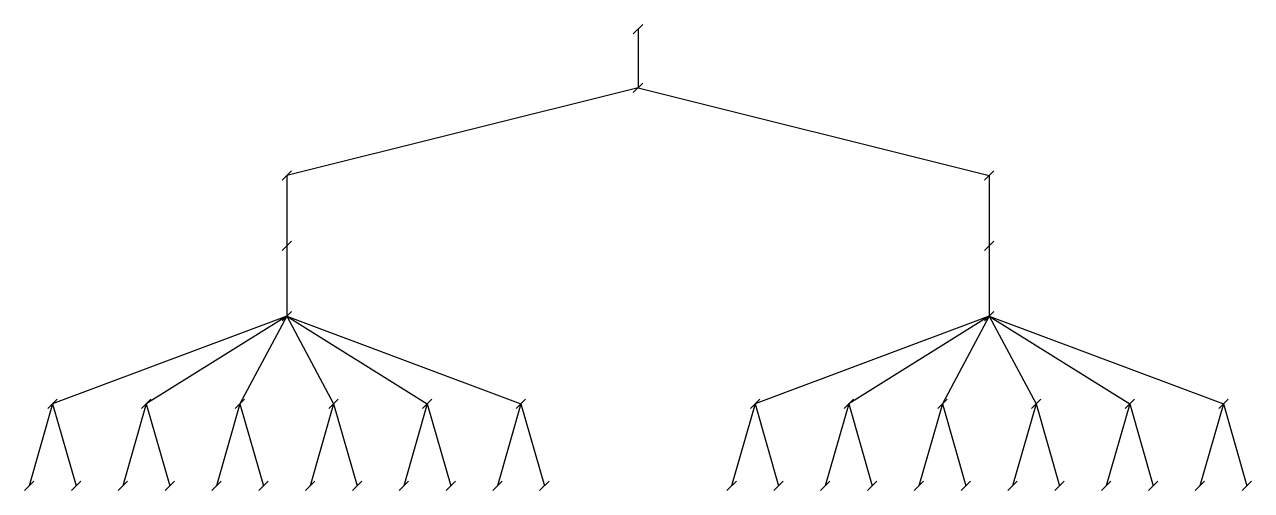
# Model space of a CAD drawing. Header units: millimetres. Extents: x -48 to 2048, y 612 to 1408.
import ezdxf

# ---------------------------------------------------------------- set-up
doc = ezdxf.new("R2010")
doc.units = ezdxf.units.MM

# ---------------------------------------------------------------- blocks, each defined once
blk = doc.blocks.new('VCB-INCOMING')
at = {"layer": 'SYMBOL'}
blk.add_line((-8, -8), (8, 8), dxfattribs=at)
blk = doc.blocks.new('MAINBUS')
at = {"layer": 'SYMBOL'}
blk.add_line((-8, -8), (8, 8), dxfattribs=at)
blk = doc.blocks.new('TR-B1')
at = {"layer": 'SYMBOL'}
blk.add_line((-8, -8), (8, 8), dxfattribs=at)
blk = doc.blocks.new('ACB-B1')
at = {"layer": 'SYMBOL'}
blk.add_line((-8, -8), (8, 8), dxfattribs=at)
blk = doc.blocks.new('BUSBAR-B1')
at = {"layer": 'SYMBOL'}
blk.add_line((-8, -8), (8, 8), dxfattribs=at)
blk = doc.blocks.new('MCC-B1F1')
at = {"layer": 'SYMBOL'}
blk.add_line((-8, -8), (8, 8), dxfattribs=at)
blk = doc.blocks.new('MTR-B1F1M1')
at = {"layer": 'SYMBOL'}
blk.add_line((-8, -8), (8, 8), dxfattribs=at)
blk = doc.blocks.new('MTR-B1F1M2')
at = {"layer": 'SYMBOL'}
blk.add_line((-8, -8), (8, 8), dxfattribs=at)
blk = doc.blocks.new('MCC-B1F2')
at = {"layer": 'SYMBOL'}
blk.add_line((-8, -8), (8, 8), dxfattribs=at)
blk = doc.blocks.new('MTR-B1F2M1')
at = {"layer": 'SYMBOL'}
blk.add_line((-8, -8), (8, 8), dxfattribs=at)
blk = doc.blocks.new('MTR-B1F2M2')
at = {"layer": 'SYMBOL'}
blk.add_line((-8, -8), (8, 8), dxfattribs=at)
blk = doc.blocks.new('MCC-B1F3')
at = {"layer": 'SYMBOL'}
blk.add_line((-8, -8), (8, 8), dxfattribs=at)
blk = doc.blocks.new('MTR-B1F3M1')
at = {"layer": 'SYMBOL'}
blk.add_line((-8, -8), (8, 8), dxfattribs=at)
blk = doc.blocks.new('MTR-B1F3M2')
at = {"layer": 'SYMBOL'}
blk.add_line((-8, -8), (8, 8), dxfattribs=at)
blk = doc.blocks.new('MCC-B1F4')
at = {"layer": 'SYMBOL'}
blk.add_line((-8, -8), (8, 8), dxfattribs=at)
blk = doc.blocks.new('MTR-B1F4M1')
at = {"layer": 'SYMBOL'}
blk.add_line((-8, -8), (8, 8), dxfattribs=at)
blk = doc.blocks.new('MTR-B1F4M2')
at = {"layer": 'SYMBOL'}
blk.add_line((-8, -8), (8, 8), dxfattribs=at)
blk = doc.blocks.new('MCC-B1F5')
at = {"layer": 'SYMBOL'}
blk.add_line((-8, -8), (8, 8), dxfattribs=at)
blk = doc.blocks.new('MTR-B1F5M1')
at = {"layer": 'SYMBOL'}
blk.add_line((-8, -8), (8, 8), dxfattribs=at)
blk = doc.blocks.new('MTR-B1F5M2')
at = {"layer": 'SYMBOL'}
blk.add_line((-8, -8), (8, 8), dxfattribs=at)
blk = doc.blocks.new('MCC-B1F6')
at = {"layer": 'SYMBOL'}
blk.add_line((-8, -8), (8, 8), dxfattribs=at)
blk = doc.blocks.new('MTR-B1F6M1')
at = {"layer": 'SYMBOL'}
blk.add_line((-8, -8), (8, 8), dxfattribs=at)
blk = doc.blocks.new('MTR-B1F6M2')
at = {"layer": 'SYMBOL'}
blk.add_line((-8, -8), (8, 8), dxfattribs=at)
blk = doc.blocks.new('TR-B2')
at = {"layer": 'SYMBOL'}
blk.add_line((-8, -8), (8, 8), dxfattribs=at)
blk = doc.blocks.new('ACB-B2')
at = {"layer": 'SYMBOL'}
blk.add_line((-8, -8), (8, 8), dxfattribs=at)
blk = doc.blocks.new('BUSBAR-B2')
at = {"layer": 'SYMBOL'}
blk.add_line((-8, -8), (8, 8), dxfattribs=at)
blk = doc.blocks.new('MCC-B2F1')
at = {"layer": 'SYMBOL'}
blk.add_line((-8, -8), (8, 8), dxfattribs=at)
blk = doc.blocks.new('MTR-B2F1M1')
at = {"layer": 'SYMBOL'}
blk.add_line((-8, -8), (8, 8), dxfattribs=at)
blk = doc.blocks.new('MTR-B2F1M2')
at = {"layer": 'SYMBOL'}
blk.add_line((-8, -8), (8, 8), dxfattribs=at)
blk = doc.blocks.new('MCC-B2F2')
at = {"layer": 'SYMBOL'}
blk.add_line((-8, -8), (8, 8), dxfattribs=at)
blk = doc.blocks.new('MTR-B2F2M1')
at = {"layer": 'SYMBOL'}
blk.add_line((-8, -8), (8, 8), dxfattribs=at)
blk = doc.blocks.new('MTR-B2F2M2')
at = {"layer": 'SYMBOL'}
blk.add_line((-8, -8), (8, 8), dxfattribs=at)
blk = doc.blocks.new('MCC-B2F3')
at = {"layer": 'SYMBOL'}
blk.add_line((-8, -8), (8, 8), dxfattribs=at)
blk = doc.blocks.new('MTR-B2F3M1')
at = {"layer": 'SYMBOL'}
blk.add_line((-8, -8), (8, 8), dxfattribs=at)
blk = doc.blocks.new('MTR-B2F3M2')
at = {"layer": 'SYMBOL'}
blk.add_line((-8, -8), (8, 8), dxfattribs=at)
blk = doc.blocks.new('MCC-B2F4')
at = {"layer": 'SYMBOL'}
blk.add_line((-8, -8), (8, 8), dxfattribs=at)
blk = doc.blocks.new('MTR-B2F4M1')
at = {"layer": 'SYMBOL'}
blk.add_line((-8, -8), (8, 8), dxfattribs=at)
blk = doc.blocks.new('MTR-B2F4M2')
at = {"layer": 'SYMBOL'}
blk.add_line((-8, -8), (8, 8), dxfattribs=at)
blk = doc.blocks.new('MCC-B2F5')
at = {"layer": 'SYMBOL'}
blk.add_line((-8, -8), (8, 8), dxfattribs=at)
blk = doc.blocks.new('MTR-B2F5M1')
at = {"layer": 'SYMBOL'}
blk.add_line((-8, -8), (8, 8), dxfattribs=at)
blk = doc.blocks.new('MTR-B2F5M2')
at = {"layer": 'SYMBOL'}
blk.add_line((-8, -8), (8, 8), dxfattribs=at)
blk = doc.blocks.new('MCC-B2F6')
at = {"layer": 'SYMBOL'}
blk.add_line((-8, -8), (8, 8), dxfattribs=at)
blk = doc.blocks.new('MTR-B2F6M1')
at = {"layer": 'SYMBOL'}
blk.add_line((-8, -8), (8, 8), dxfattribs=at)
blk = doc.blocks.new('MTR-B2F6M2')
at = {"layer": 'SYMBOL'}
blk.add_line((-8, -8), (8, 8), dxfattribs=at)

msp = doc.modelspace()

# ---------------------------------------------------------------- linework, layer by layer
at = {"layer": 'WIRE'}
for p, q in [((1000, 1400), (1000, 1300)), ((1000, 1300), (400, 1150)), ((1000, 1300), (1600, 1150)), ((400, 1150), (400, 1030)), ((1600, 1150), (1600, 1030)), ((400, 1030), (400, 910)), ((1600, 1030), (1600, 910)), ((400, 910), (0, 760)), ((400, 910), (160, 760)), ((400, 910), (320, 760)), ((400, 910), (480, 760)), ((400, 910), (640, 760)), ((400, 910), (800, 760)), ((1600, 910), (1200, 760)), ((1600, 910), (1360, 760)), ((1600, 910), (1520, 760)), ((1600, 910), (1680, 760)), ((1600, 910), (1840, 760)), ((1600, 910), (2000, 760)), ((0, 760), (-40, 620)), ((0, 760), (40, 620)), ((160, 760), (120, 620)), ((160, 760), (200, 620)), ((320, 760), (280, 620)), ((320, 760), (360, 620)), ((480, 760), (440, 620)), ((480, 760), (520, 620)), ((640, 760), (600, 620)), ((640, 760), (680, 620)), ((800, 760), (760, 620)), ((800, 760), (840, 620)), ((1200, 760), (1160, 620)), ((1200, 760), (1240, 620)), ((1360, 760), (1320, 620)), ((1360, 760), (1400, 620)), ((1520, 760), (1480, 620)), ((1520, 760), (1560, 620)), ((1680, 760), (1640, 620)), ((1680, 760), (1720, 620)), ((1840, 760), (1800, 620)), ((1840, 760), (1880, 620)), ((2000, 760), (1960, 620)), ((2000, 760), (2040, 620))]:
    msp.add_line(p, q, dxfattribs=at)

# ---------------------------------------------------------------- block references
at = {"layer": 'SYMBOL'}
for name, p in [('VCB-INCOMING', (1000, 1400)), ('MAINBUS', (1000, 1300)), ('TR-B1', (400, 1150)), ('TR-B2', (1600, 1150)), ('ACB-B1', (400, 1030)), ('ACB-B2', (1600, 1030)), ('BUSBAR-B1', (400, 910)), ('BUSBAR-B2', (1600, 910)), ('MCC-B1F1', (0, 760)), ('MCC-B1F2', (160, 760)), ('MCC-B1F3', (320, 760)), ('MCC-B1F4', (480, 760)), ('MCC-B1F5', (640, 760)), ('MCC-B1F6', (800, 760)), ('MCC-B2F1', (1200, 760)), ('MCC-B2F2', (1360, 760)), ('MCC-B2F3', (1520, 760)), ('MCC-B2F4', (1680, 760)), ('MCC-B2F5', (1840, 760)), ('MCC-B2F6', (2000, 760)), ('MTR-B1F1M1', (-40, 620)), ('MTR-B1F1M2', (40, 620)), ('MTR-B1F2M1', (120, 620)), ('MTR-B1F2M2', (200, 620)), ('MTR-B1F3M1', (280, 620)), ('MTR-B1F3M2', (360, 620)), ('MTR-B1F4M1', (440, 620)), ('MTR-B1F4M2', (520, 620)), ('MTR-B1F5M1', (600, 620)), ('MTR-B1F5M2', (680, 620)), ('MTR-B1F6M1', (760, 620)), ('MTR-B1F6M2', (840, 620)), ('MTR-B2F1M1', (1160, 620)), ('MTR-B2F1M2', (1240, 620)), ('MTR-B2F2M1', (1320, 620)), ('MTR-B2F2M2', (1400, 620)), ('MTR-B2F3M1', (1480, 620)), ('MTR-B2F3M2', (1560, 620)), ('MTR-B2F4M1', (1640, 620)), ('MTR-B2F4M2', (1720, 620)), ('MTR-B2F5M1', (1800, 620)), ('MTR-B2F5M2', (1880, 620)), ('MTR-B2F6M1', (1960, 620)), ('MTR-B2F6M2', (2040, 620))]:
    msp.add_blockref(name, p, dxfattribs=at)

doc.saveas('drawing.dxf')
